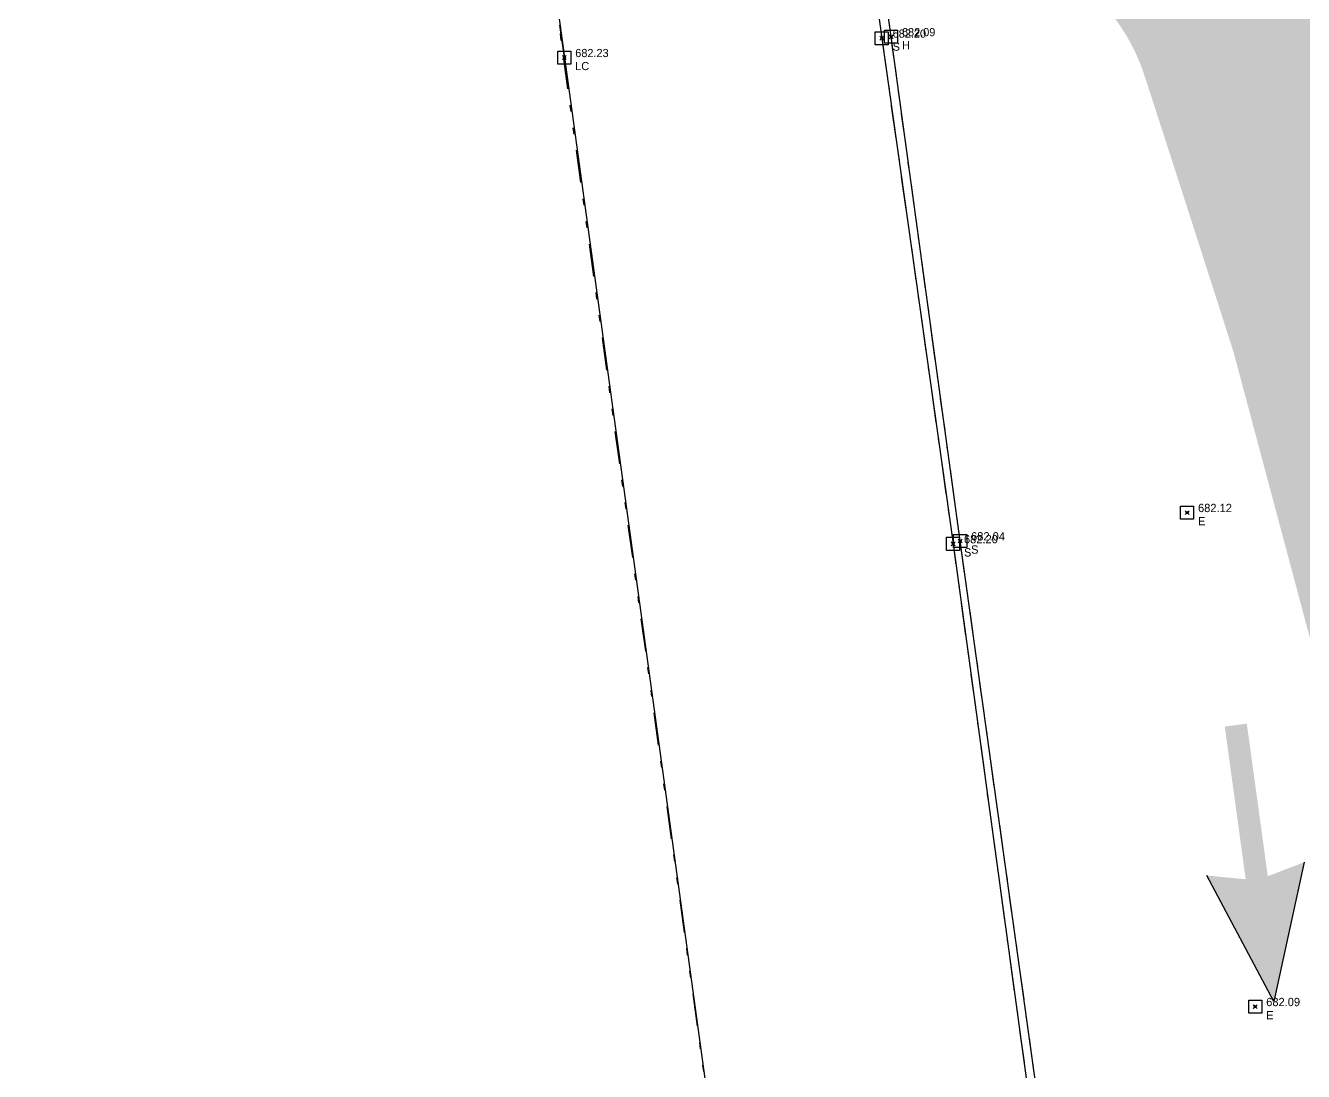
# Model space of a CAD drawing. Extents: x 350769 to 354978, y 6304672 to 6307963.
# Drawn here: x 352753.91 to 352773.49, y 6305626.43 to 6305642.46 of the extents above; entities that cross this region are included whole.
import ezdxf

# ---------------------------------------------------------------- set-up
doc = ezdxf.new("R2010")
doc.units = 0
doc.header["$PDMODE"] = 35
doc.header["$PDSIZE"] = 0.03
for name, pattern in [('CONTINUOS', [0]), ('DIVIDE', [1.25, 0.5, -0.25, 0, -0.25, 0, -0.25]), ('JPG_DASHDOT', [1, 0.5, -0.25, 0, -0.25])]:
    doc.linetypes.add(name, pattern=pattern)
doc.layers.get('0').update_dxf_attribs({"linetype": 'CONTINUOUS'})
for name, color, linetype in [('03_S2_Pav ext_Borde vereda', 7, 'CONTINUOUS'), ('1-LINEA DE CIERRO', 7, 'DIVIDE'), ('1-PAVIMENTO', 161, 'CONTINUOUS'), ('1-SEÑALETICA', 2, 'CONTINUOUS'), ('1-SOLERA', 212, 'CONTINUOUS'), ('C-TINN', 5, 'CONTINUOUS'), ('C-TOPO - BORDE - 2', 7, 'CONTINUOUS'), ('TOP-URB-SOLERAS', 2, 'JPG_DASHDOT'), ('V-NODE DIC 2005', 4, 'CONTINUOUS'), ('V-NODE-TEXT DIC 2005', 2, 'CONTINUOUS'), ('V-NODE-TEXT DIC 2012', 31, 'CONTINUOUS'), ('Z-CR', 253, 'CONTINUOUS')]:
    doc.layers.add(name, color=color, linetype=linetype)
doc.layers.add('0_ASD_TOPOGRAFIA_ELEMENTOS', color=7, linetype='CONTINUOS', lineweight=5, true_color=0xbdbdbd)

# ---------------------------------------------------------------- blocks, each defined once
blk = doc.blocks.new('A$C00085B3A')
at = {"layer": '1-SEÑALETICA'}
blk.add_hatch(color=256, dxfattribs=at).paths.add_polyline_path([(0.9985761758434819, 1.407582520229766), (0.6211041606866274, 1.281347827388345), (0.47647422657883, 2.848412895855745), (0.2501309543677053, 2.827611231407332), (0.3941543264481879, 1.26049041796648), (2.781234798021615e-09, 1.315807342615699), (0.6244307363331245, 5.093841082270956e-08)])
for p, q in [((0.624430736334034, 5.093750132800778e-08), (2.781234798021615e-09, 1.315807342615813)), ((0.9985761758434819, 1.407582520229653), (0.624430736334034, 5.093750132800778e-08))]:
    blk.add_line(p, q, dxfattribs=at)
blk = doc.blocks.new('*U1327')
at = {"color": 0, "linetype": 'ByBlock', "lineweight": -2, "transparency": 16777216}
blk.add_point((0, 0), dxfattribs=at)
blk = doc.blocks.new('*U3918', base_point=(352771.759, 6305634.941))
at = {"layer": 'V-NODE-TEXT DIC 2005', "linetype": 'ByBlock', "char_height": 0.127}
for s, insert, attachment_point in [('682.12', (352771.9257893219, 6305635.011710677), 4), ('E', (352771.9257893219, 6305634.873210678), 1)]:
    blk.add_mtext(s, dxfattribs=dict(at, insert=insert, attachment_point=attachment_point))
blk = doc.blocks.new('*U3919', base_point=(352771.759, 6305634.941))
at = {"layer": 'V-NODE-TEXT DIC 2005', "color": 2, "lineweight": -2}
blk.add_blockref('*U3918', (352771.759, 6305634.941), dxfattribs=at)
blk = doc.blocks.new('*U3908', base_point=(352772.804, 6305627.37))
at = {"layer": 'V-NODE-TEXT DIC 2005', "linetype": 'ByBlock', "char_height": 0.127}
for s, insert, attachment_point in [('682.09', (352772.9707893219, 6305627.440710678), 4), ('E', (352772.9707893219, 6305627.302210678), 1)]:
    blk.add_mtext(s, dxfattribs=dict(at, insert=insert, attachment_point=attachment_point))
blk = doc.blocks.new('*U3909', base_point=(352772.804, 6305627.37))
at = {"layer": 'V-NODE-TEXT DIC 2005', "color": 2, "lineweight": -2}
blk.add_blockref('*U3908', (352772.804, 6305627.37), dxfattribs=at)
blk = doc.blocks.new('*U2226', base_point=(352768.282, 6305634.506))
at = {"layer": 'V-NODE-TEXT DIC 2005', "linetype": 'ByBlock', "char_height": 0.127}
for s, insert, attachment_point in [('682.04', (352768.4487893219, 6305634.576710678), 4), ('S', (352768.4487893219, 6305634.438210678), 1)]:
    blk.add_mtext(s, dxfattribs=dict(at, insert=insert, attachment_point=attachment_point))
blk = doc.blocks.new('*U2227', base_point=(352768.282, 6305634.506))
at = {"layer": 'V-NODE-TEXT DIC 2005', "color": 2, "lineweight": -2}
blk.add_blockref('*U2226', (352768.282, 6305634.506), dxfattribs=at)
blk = doc.blocks.new('*U2224', base_point=(352768.173, 6305634.463))
at = {"layer": 'V-NODE-TEXT DIC 2005', "linetype": 'ByBlock', "char_height": 0.127}
for s, insert, attachment_point in [('682.20', (352768.3397893219, 6305634.533710678), 4), ('S', (352768.3397893219, 6305634.395210679), 1)]:
    blk.add_mtext(s, dxfattribs=dict(at, insert=insert, attachment_point=attachment_point))
blk = doc.blocks.new('*U2225', base_point=(352768.173, 6305634.463))
at = {"layer": 'V-NODE-TEXT DIC 2005', "color": 2, "lineweight": -2}
blk.add_blockref('*U2224', (352768.173, 6305634.463), dxfattribs=at)
blk = doc.blocks.new('TOPOGRAFIA')
at = {"layer": '1-LINEA DE CIERRO', "color": 9, "true_color": 0xbdbdbd, "flags": 128}
for points in [[(390762.1629999999, 6302641.971), (390760.023, 6302657.561000001), (390756.952, 6302678.999), (390754.798, 6302694.328), (390752.915, 6302707.616), (390750.911, 6302722.414), (390748.782, 6302737.275), (390746.558, 6302753.057), (390744.515, 6302767.628), (390742.09, 6302784.042), (390741.08, 6302791.2), (390740.24, 6302797.234), (390738.435, 6302810.444), (390737.3282580592, 6302818.15497294)], [(390764.9887687232, 6302621.381349203), (390764.4979742496, 6302624.987597778), (390760.2740048913, 6302655.564530258)]]:
    blk.add_lwpolyline(points, dxfattribs=at)
at = {"layer": '1-PAVIMENTO', "color": 9, "true_color": 0xbdbdbd, "flags": 128}
blk.add_lwpolyline([(390668.1482557513, 6302632.193544926), (390668.8314728715, 6302627.101053259, 0.1590439567010201), (390675.845056371, 6302612.031777017, 0.2283199276705505), (390697.6021432269, 6302603.489196168), (390712.7028787442, 6302605.556656407), (390724.090458579, 6302607.140020707), (390736.2981743545, 6302608.851377346), (390747.1947996531, 6302610.37853094), (390754.7936298206, 6302611.440995096, 0.1086419355917389), (390761.3165565675, 6302613.462665608), (390766.7837350337, 6302616.327207739, 0.220273236766778), (390770.1102288959, 6302620.739939271), (390769.8792343484, 6302620.744628984), (390769.9466505623, 6302621.208596), (390769.9995860525, 6302621.833834223), (390768.227511622, 6302634.563580026), (390767.169, 6302642.291), (390764.737, 6302659.767000001)], format="xyb", dxfattribs=at)
at = {"layer": '1-SOLERA', "color": 9, "true_color": 0xbdbdbd, "flags": 128}
blk.add_lwpolyline([(390764.594, 6302659.755), (390767.026, 6302642.267999999), (390768.118810638, 6302634.520300745), (390769.8518111554, 6302621.849182831)], dxfattribs=at)
at = {"layer": 'C-TINN', "color": 9, "linetype": 'Continuous', "lineweight": -3, "true_color": 0xbdbdbd}
for points, elevation in [([(390766.926, 6302642.168000001), (390766.926, 6302642.368), (390767.126, 6302642.368), (390767.126, 6302642.168000001), (390766.926, 6302642.168000001)], 682.203), ([(390767.069, 6302642.191000001), (390767.069, 6302642.391), (390767.269, 6302642.391), (390767.269, 6302642.191000001), (390767.069, 6302642.191000001)], 682.093), ([(390762.063, 6302641.871), (390762.063, 6302642.071), (390762.263, 6302642.071), (390762.263, 6302641.871), (390762.063, 6302641.871)], 682.23), ([(390771.6048389786, 6302634.897415052), (390771.6048389786, 6302635.097415051), (390771.8048389786, 6302635.097415051), (390771.8048389786, 6302634.897415052), (390771.6048389786, 6302634.897415052)], 682.1199999999999), ([(390768.0188108969, 6302634.420301095), (390768.0188108969, 6302634.620301094), (390768.2188108969, 6302634.620301094), (390768.2188108969, 6302634.420301095), (390768.0188108969, 6302634.420301095)], 682.1999999999999), ([(390768.1275116252, 6302634.463580242), (390768.1275116252, 6302634.663580242), (390768.3275116252, 6302634.663580242), (390768.3275116252, 6302634.463580242), (390768.1275116252, 6302634.463580242)], 682.0399999999998), ([(390772.6487668396, 6302627.327882234), (390772.6487668396, 6302627.527882233), (390772.8487668395, 6302627.527882233), (390772.8487668395, 6302627.327882234), (390772.6487668396, 6302627.327882234)], 682.0899999999999)]:
    blk.add_lwpolyline(points, dxfattribs=dict(at, elevation=elevation))
for p in [(390767.026, 6302642.268, 682.203), (390767.169, 6302642.291, 682.093), (390762.163, 6302641.971, 682.23), (390771.7048389786, 6302634.997415052, 682.1199999999999), (390768.1188108969, 6302634.520301094, 682.1999999999999), (390768.2275116252, 6302634.563580242, 682.0399999999998), (390772.7487668396, 6302627.427882234, 682.0899999999999)]:
    blk.add_point(p, dxfattribs=at)
at = {"layer": 'C-TOPO - BORDE - 2', "color": 9, "true_color": 0xbdbdbd, "elevation": 679.8199999999999}
blk.add_lwpolyline([(390760.023, 6302657.561), (390762.163, 6302641.971), (390764.4979740013, 6302624.987597312), (390754.4661250062, 6302616.008771646), (390697.3563103132, 6302608.035673514), (390685.7031785909, 6302610.197998067), (390681.0376513535, 6302613.224469162), (390673.5390425883, 6302625.777129857), (390670.8151347343, 6302633.172318572), (390661.6285609825, 6302631.256959639), (390657.8427100425, 6302630.099933274), (390660.6362207634, 6302611.40721515), (390660.2071283353, 6302605.800322186), (390655.4161962055, 6302599.230574167), (390654.171599826, 6302598.447239619), (390633.3850802236, 6302590.141282869), (390631.5061882563, 6302597.026988317), (390628.1194457543, 6302609.853387822), (390625.9859619813, 6302617.900282322), (390624.0204532105, 6302625.566461232), (390621.8999032009, 6302633.546141916), (390618.878861096, 6302644.776532368)], dxfattribs=at)
at = {"layer": 'V-NODE-TEXT DIC 2012', "color": 9, "lineweight": -2, "true_color": 0xbdbdbd}
for p in [(390767.026, 6302642.268), (390767.169, 6302642.291), (390762.163, 6302641.971)]:
    blk.add_point(p, dxfattribs=at)
at = {"layer": 'V-NODE DIC 2005', "color": 9, "lineweight": -2, "true_color": 0xbdbdbd, "rotation": 359.9963883938062}
for p in [(390771.7047890284, 6302634.998204054), (390768.118758905, 6302634.520430097), (390768.2277616153, 6302634.563423227), (390772.7493117927, 6302627.427138199)]:
    blk.add_blockref('*U1327', p, dxfattribs=at)
at = {"layer": 'V-NODE-TEXT DIC 2005', "color": 9, "lineweight": -2, "true_color": 0xbdbdbd, "rotation": 359.9963883938062}
for name, p in [('*U3919', (390771.7047890284, 6302634.998204054)), ('*U2225', (390768.118758905, 6302634.520430097)), ('*U2227', (390768.2277616153, 6302634.563423227)), ('*U3909', (390772.7493117927, 6302627.427138199))]:
    blk.add_blockref(name, p, dxfattribs=at)
at = {"layer": 'Z-CR', "color": 9, "true_color": 0xbdbdbd, "xscale": 1.500000000036439, "yscale": 1.500000000036439, "zscale": 1.500000000036439, "rotation": 2.546402213270841}
blk.add_blockref('A$C00085B3A', (390772.0952263203, 6302627.464823132), dxfattribs=at)
at = {"layer": 'V-NODE-TEXT DIC 2012', "color": 9, "true_color": 0xbdbdbd}
for s, p in [('682.20', (390767.1927893219, 6302642.276210678)), ('682.09', (390767.3357893219, 6302642.299210678)), ('682.23', (390762.3297893219, 6302641.979210678)), ('S', (390767.1927893219, 6302642.076210679)), ('H', (390767.3357893219, 6302642.099210679)), ('LC', (390762.3297893219, 6302641.779210678))]:
    blk.add_text(s, height=0.125, dxfattribs=at).set_placement(p)

msp = doc.modelspace()

# ---------------------------------------------------------------- hatches: boundary and pattern name
at = {"layer": '03_S2_Pav ext_Borde vereda'}
h = msp.add_hatch(dxfattribs=at)
h.set_pattern_fill('DOTS', color=256, scale=0.2)
h.set_pattern_definition([(0, (0, 0), (0.079375, 0.15875), [0, -0.15875])])
edge = h.paths.add_edge_path()
edge.add_arc((352748.807107874, 6305741.269405212), 0.5999999997963799, 191.9514691490308, 355.6454640378288, ccw=False)
edge.add_arc((352792.1656155872, 6305750.44716257), 44.91919923949852, 191.6658296357323, 191.9514692418356, ccw=False)
edge.add_line((352748.1742863798, 6305741.364353815), (352741.2376582708, 6305741.435018855))
edge.add_arc((352792.1656293169, 6305750.447165456), 51.71921326952407, 188.0125546036901, 190.0350986090664, ccw=False)
edge.add_line((352740.9513223081, 6305743.238019956), (352740.7490681264, 6305743.240089635))
edge.add_arc((352792.1656290701, 6305750.447165417), 51.91921301991067, 187.9791811750896, 192.0602721960892)
edge.add_arc((352692.4959415311, 6305729.152110391), 50.00000000047035, 5.603786495399106, 12.060272198245514, ccw=False)
edge.add_arc((352885.4862939289, 6305749.065308514), 144.0158244129297, 185.9908039764864, 195.0562448024133)
edge.add_arc((352743.5173332062, 6305710.875430023), 2.999999999954398, -16.830452785358773, 15.056244806888117, ccw=False)
edge.add_line((352746.3888304307, 6305710.006808305), (352745.3287429145, 6305706.502361781))
edge.add_arc((352748.2002401392, 6305705.633740064), 2.999999999812464, 163.169547232632, 198.169547144002)
edge.add_line((352745.3498263663, 6305704.698250178), (352746.8300326543, 6305700.188099444))
edge.add_arc((353217.9831608642, 6305866.064499031), 499.500000161972, 199.3953684079003, 202.5348664856801)
edge.add_line((352756.6217413521, 6305674.633334516), (352763.6392451479, 6305654.529240481))
edge.add_line((352763.6392451479, 6305654.529240481), (352766.4264742088, 6305646.43549965))
edge.add_arc((352769.2629942662, 6305647.412307692), 2.9999999976121, 199.0020922070788, 234.0030550648001)
edge.add_line((352767.4997679259, 6305644.98516269), (352769.9616978019, 6305643.196603284))
edge.add_arc((352768.1984038475, 6305640.769507402), 2.999999998837941, 17.97635887204001, 54.00145895067271, ccw=False)
edge.add_arc((351870.7856452978, 6305349.591750081), 946.4692075336546, 17.705959740535604, 17.976358882199122, ccw=False)
edge.add_arc((357774.1697823623, 6306970.410759049), 5176.320896709754, 194.9225132431574, 195.0618194246088)
edge.add_arc((352345.6738984999, 6305526.266111681), 441.25611932077, 9.34097559351909, 12.96792143707961, ccw=False)
edge.add_line((352781.0789138558, 6305597.886188761), (352781.4489845983, 6305594.732162509))
edge.add_line((352781.4489845983, 6305594.732162509), (352781.7118784937, 6305591.659914605))
edge.add_line((352781.7118784937, 6305591.659914605), (352781.8385024114, 6305588.604119238))
edge.add_line((352781.8385024114, 6305588.604119238), (352781.836417563, 6305585.624834009))
edge.add_line((352781.836417563, 6305585.624834009), (352781.7649684186, 6305582.656344377))
edge.add_line((352781.7649684186, 6305582.656344377), (352781.6942478663, 6305579.727721356))
edge.add_line((352781.6942478663, 6305579.727721356), (352781.691797965, 6305576.786303966))
edge.add_line((352781.691797965, 6305576.786303966), (352781.8162957234, 6305573.823646761))
edge.add_line((352781.8162957234, 6305573.823646761), (352782.1333105433, 6305570.857434381))
edge.add_line((352782.1333105433, 6305570.857434381), (352782.4224084729, 6305567.892524181))
edge.add_arc((352351.0161265206, 6305527.324169742), 433.3095561949082, 3.225521572061382, 5.37215180922658, ccw=False)
edge.add_line((352783.6392338263, 6305551.704869383), (352784.6630526485, 6305533.533094569))
edge.add_line((352784.6630526485, 6305533.533094569), (352784.8627359697, 6305533.544344959))
edge.add_line((352784.8627359697, 6305533.544344959), (352784.7614824652, 6305535.341494849))
edge.add_line((352784.7614824652, 6305535.341494849), (352791.0515502285, 6305535.695884546))
edge.add_line((352791.0515502285, 6305535.695884546), (352790.1289417631, 6305552.070507038))
edge.add_arc((352351.1669668967, 6305527.338883463), 439.6581269387245, 3.224701052057836, 6.060573711218999)
edge.add_arc((352790.3565918116, 6305573.969071733), 1.999999999945699, 6.0606032980845725, 186.0606032980846, ccw=False)
edge.add_arc((352351.1622991182, 6305527.338432359), 443.6628162556926, 3.217449181925076, 6.060568264723884, ccw=False)
edge.add_line((352794.1257775217, 6305552.239262236), (352795.0452190057, 6305535.920892466))
edge.add_line((352795.0452190057, 6305535.920892466), (352802.3336578499, 6305536.331531545))
edge.add_line((352802.3336578499, 6305536.331531545), (352802.4349161038, 6305534.534381922))
edge.add_line((352802.4349161038, 6305534.534381922), (352802.6345994249, 6305534.545632312))
edge.add_line((352802.6345994249, 6305534.545632312), (352801.6139020642, 6305552.661151838))
edge.add_arc((352351.1825943537, 6305527.340050788), 451.1424621161192, 3.217509190977134, 7.539579774249303)
edge.add_line((352798.424685217, 6305586.534926279), (352797.9012403426, 6305589.488875955))
edge.add_line((352797.9012403426, 6305589.488875955), (352797.3365728213, 6305592.434019568))
edge.add_line((352797.3365728213, 6305592.434019568), (352796.6958768523, 6305595.358217658))
edge.add_line((352796.6958768523, 6305595.358217658), (352795.9831012638, 6305598.256702546))
edge.add_line((352795.9831012638, 6305598.256702546), (352795.2312406747, 6305601.14139499))
edge.add_line((352795.2312406747, 6305601.14139499), (352794.4777506102, 6305604.032520927))
edge.add_line((352794.4777506102, 6305604.032520927), (352793.7600799334, 6305606.950839449))
edge.add_line((352793.7600799334, 6305606.950839449), (352793.1116245539, 6305609.908244738))
edge.add_line((352793.1116245539, 6305609.908244738), (352792.5394792675, 6305612.889795138))
edge.add_line((352792.5394792675, 6305612.889795138), (352792.0324970306, 6305615.833367012))
edge.add_arc((352349.3794959823, 6305527.058193442), 451.4672864997696, 11.34036856314948, 13.00836214571379)
edge.add_arc((357774.1697955242, 6306970.41076279), 5162.320910391518, 194.9999834352606, 195.0646242227744, ccw=False)
edge.add_arc((357774.169782392, 6306970.410758941), 5162.320896710819, 194.9187546239539, 194.9999834317285, ccw=False)
edge.add_arc((351870.7856503583, 6305349.591751711), 960.4692022169403, 17.6855815163341, 18.02844618382459)
edge.add_line((352784.0986754692, 6305646.846535643), (352779.7127917055, 6305660.065130418))
edge.add_line((352779.7127917055, 6305660.065130418), (352778.2447198638, 6305664.270935675))
edge.add_arc((352781.0771254757, 6305665.259610773), 3.000000000017311, 164.2426501831299, 199.2419723042245, ccw=False)
edge.add_line((352778.1898642501, 6305666.074302503), (352779.0965417422, 6305669.287415111))
edge.add_arc((352776.2092804625, 6305670.102106659), 3.000000002401977, 344.2426538185177, 379.2411689966837)
edge.add_line((352779.0416999381, 6305671.090742046), (352775.3130339926, 6305681.772809769))
edge.add_arc((353217.9831415489, 6305866.064496217), 479.499999810042, 199.3953684066971, 202.6028577441464, ccw=False)
edge.add_arc((352886.446909108, 6305749.31139384), 128.0066753270843, 193.0167272097847, 199.3823276591604, ccw=False)
edge.add_line((352761.7294485139, 6305720.479745409), (352761.2068808931, 6305722.929110203))
edge.add_arc((352758.2729112967, 6305722.30315301), 2.999999999924595, 12.04339099117361, 47.04339098351102)
edge.add_line((352760.3172441937, 6305724.498762949), (352758.0555260451, 6305726.604661522))
edge.add_arc((352760.0944720358, 6305728.805274901), 2.99999999984294, 189.0152662965183, 227.1838055238016, ccw=False)
edge.add_arc((352890.9046990141, 6305749.734267092), 135.473912658656, 186.6172443951816, 189.0883468521699, ccw=False)
edge.add_arc((352776.2001716926, 6305736.426527866), 19.99999999931905, 179.0500227966986, 186.6144373405045, ccw=False)
edge.add_arc((352822.4843558686, 6305735.65905512), 66.29054675840034, 173.5738066356019, 179.0500227987025, ccw=False)
edge.add_line((352756.6103221528, 6305743.07850736), (352756.4092914152, 6305743.080555354))
edge.add_arc((352822.484353839, 6305735.659055321), 66.49054471909109, 173.5914414725011, 175.1486086874124)
edge.add_line((352756.2320178947, 6305741.282267834), (352749.4122775835, 6305741.351742111))
edge.add_arc((352781.0377145955, 6305739.580912855), 31.67497596609706, 176.7951366379012, 177.0268290183054)

# ---------------------------------------------------------------- linework, layer by layer
at = {"layer": 'C-TOPO - BORDE - 2', "elevation": 679.8199999999999}
msp.add_lwpolyline([(352760.023, 6305657.561), (352762.163, 6305641.971), (352764.4979740013, 6305624.987597312), (352754.4661250062, 6305616.008771646), (352697.3563103132, 6305608.035673514), (352685.7031785909, 6305610.197998067), (352681.0376513535, 6305613.224469162), (352673.5390425883, 6305625.777129857), (352670.8151347343, 6305633.172318572), (352661.6285609825, 6305631.256959639), (352657.8427100425, 6305630.099933274), (352660.6362207634, 6305611.40721515), (352660.2071283353, 6305605.800322186), (352655.4161962055, 6305599.230574167), (352654.171599826, 6305598.447239619), (352633.3850802236, 6305590.141282869), (352631.5061882563, 6305597.026988317), (352628.1194457543, 6305609.853387822), (352625.9859619813, 6305617.900282322), (352624.0204532105, 6305625.566461232), (352621.8999032009, 6305633.546141916), (352618.878861096, 6305644.776532368)], dxfattribs=at)
at = {"layer": 'TOP-URB-SOLERAS', "flags": 128}
msp.add_lwpolyline([(352668.1482557513, 6305632.193544926), (352668.8314728715, 6305627.101053259, 0.1590439567010201), (352675.845056371, 6305612.031777017, 0.2283199276705505), (352697.6021432269, 6305603.489196168), (352712.7028787442, 6305605.556656407), (352724.090458579, 6305607.140020707), (352736.2981743545, 6305608.851377346), (352747.1947996531, 6305610.37853094), (352754.7936298206, 6305611.440995096, 0.1086419355917389), (352761.3165565675, 6305613.462665608), (352766.7837350337, 6305616.327207739, 0.220273236766778), (352770.1102288959, 6305620.739939271), (352769.8792343484, 6305620.744628984), (352769.9466505623, 6305621.208596), (352769.9995860525, 6305621.833834223), (352768.227511622, 6305634.563580026), (352767.169, 6305642.291), (352764.737, 6305659.767000001)], format="xyb", dxfattribs=at)
msp.add_lwpolyline([(352764.594, 6305659.755), (352767.026, 6305642.267999999), (352768.118810638, 6305634.520300745), (352769.8518111554, 6305621.849182831)], dxfattribs=at)

# ---------------------------------------------------------------- block references
at = {"layer": 'Z-CR', "xscale": 1.500000000036439, "yscale": 1.500000000036439, "zscale": 1.500000000036439, "rotation": 2.54640221327084}
msp.add_blockref('A$C00085B3A', (352772.0952263203, 6305627.464823132), dxfattribs=at)

# ---------------------------------------------------------------- next in the draw order: block references
at = {"layer": '0_ASD_TOPOGRAFIA_ELEMENTOS', "color": 30, "true_color": 0xf26507}
msp.add_blockref('TOPOGRAFIA', (-38000, 3000), dxfattribs=at)

doc.saveas('drawing.dxf')
